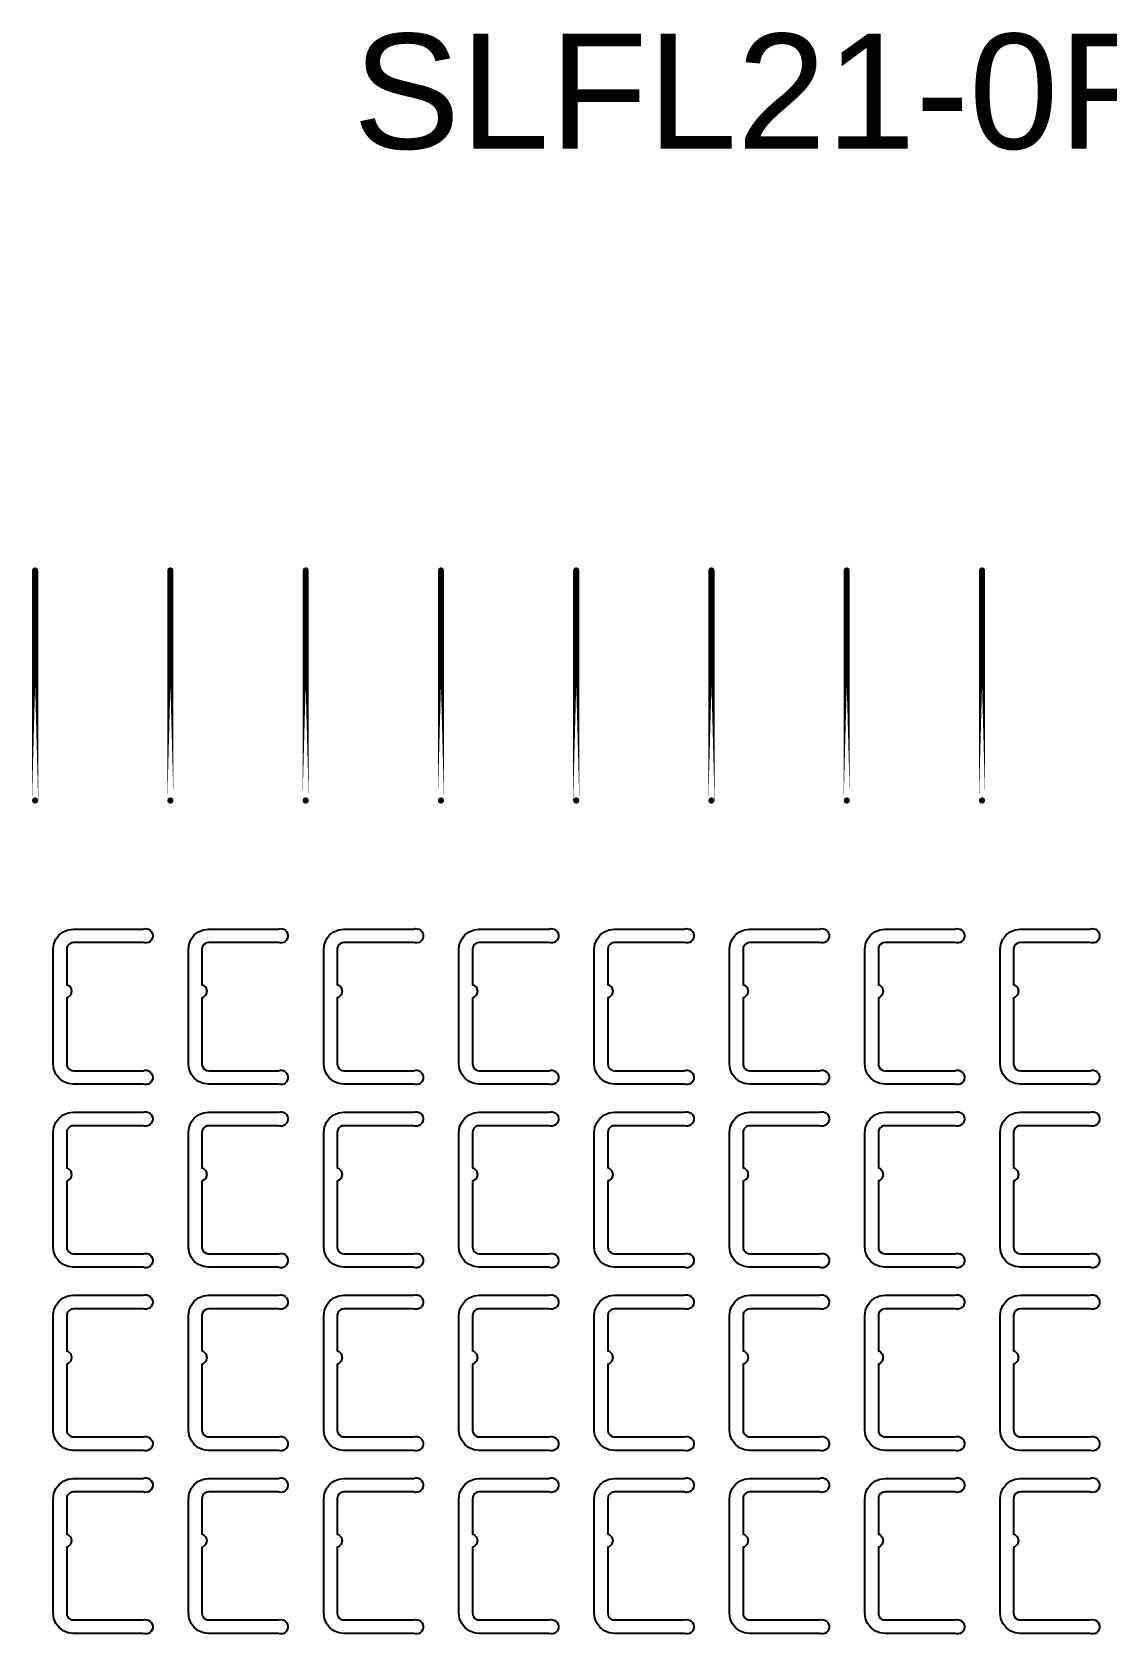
# Model space of a CAD drawing. Extents: x 11 to 212, y 11 to 212.
# Drawn here: x 93.51 to 107.54, y 161.53 to 182.42 of the extents above; entities that cross this region are included whole.
import ezdxf

# ---------------------------------------------------------------- set-up
doc = ezdxf.new("R2010")
doc.units = 0
doc.layers.get('0').update_dxf_attribs({"linetype": 'continuous'})
doc.layers.add('L4', color=7, linetype='continuous')
doc.styles.get("Standard").update_dxf_attribs({"font": 'ARIAL.TTF'})

# ---------------------------------------------------------------- blocks, each defined once
blk = doc.blocks.new('cutlineendpoint')
at = {"const_width": 0.04}
blk.add_lwpolyline([(-0.02, 0, 1), (0.02, 0, 1)], format="xyb", close=True, dxfattribs=at)

msp = doc.modelspace()

# ---------------------------------------------------------------- linework, layer by layer
at = {"layer": 'L4', "const_width": 0.08}
for points in [[(93.553, 172.4), (93.553, 175.4)], [(95.318, 172.4), (95.318, 175.4)], [(97.082, 172.4), (97.082, 175.4)], [(98.847, 172.4), (98.847, 175.4)], [(100.612, 172.4), (100.612, 175.4)], [(102.376, 172.4), (102.376, 175.4)], [(104.141, 172.4), (104.141, 175.4)], [(105.906, 172.4), (105.906, 175.4)]]:
    msp.add_lwpolyline(points, close=True, dxfattribs=at)
at = {"layer": 'L4'}
for points in [[(94.961, 168.876), (94.985, 168.882), (95.009, 168.881), (95.032, 168.874), (95.053, 168.862), (95.069, 168.845), (95.081, 168.824), (95.087, 168.8), (95.087, 168.776), (95.081, 168.753), (95.069, 168.732), (95.053, 168.715), (95.032, 168.702), (95.009, 168.695), (94.985, 168.695), (94.961, 168.7), (94.053, 168.7), (93.984, 168.709), (93.921, 168.735), (93.866, 168.778), (93.824, 168.832), (93.797, 168.896), (93.788, 168.965), (93.788, 170.459), (93.797, 170.527), (93.824, 170.591), (93.866, 170.646), (93.921, 170.688), (93.984, 170.715), (94.053, 170.724), (94.961, 170.724), (94.985, 170.729), (95.009, 170.728), (95.032, 170.721), (95.053, 170.709), (95.069, 170.692), (95.081, 170.671), (95.087, 170.647), (95.087, 170.623), (95.081, 170.6), (95.069, 170.579), (95.053, 170.562), (95.032, 170.549), (95.009, 170.542), (94.985, 170.542), (94.961, 170.547), (94.053, 170.547), (94.03, 170.544), (94.009, 170.535), (93.991, 170.521), (93.977, 170.503), (93.968, 170.482), (93.965, 170.459), (93.965, 169.998), (93.982, 169.993), (94.017, 169.959), (94.029, 169.912), (94.017, 169.865), (93.982, 169.83), (93.965, 169.826), (93.965, 168.965), (93.968, 168.942), (93.977, 168.921), (93.991, 168.902), (94.009, 168.888), (94.03, 168.879), (94.053, 168.876)], [(96.726, 168.876), (96.75, 168.882), (96.774, 168.881), (96.797, 168.874), (96.817, 168.862), (96.834, 168.845), (96.846, 168.824), (96.852, 168.8), (96.852, 168.776), (96.846, 168.753), (96.834, 168.732), (96.817, 168.715), (96.797, 168.702), (96.774, 168.695), (96.75, 168.695), (96.726, 168.7), (95.818, 168.7), (95.749, 168.709), (95.685, 168.735), (95.63, 168.778), (95.588, 168.832), (95.562, 168.896), (95.553, 168.965), (95.553, 170.459), (95.562, 170.527), (95.588, 170.591), (95.63, 170.646), (95.685, 170.688), (95.749, 170.715), (95.818, 170.724), (96.726, 170.724), (96.75, 170.729), (96.774, 170.728), (96.797, 170.721), (96.817, 170.709), (96.834, 170.692), (96.846, 170.671), (96.852, 170.647), (96.852, 170.623), (96.846, 170.6), (96.834, 170.579), (96.817, 170.562), (96.797, 170.549), (96.774, 170.542), (96.75, 170.542), (96.726, 170.547), (95.818, 170.547), (95.795, 170.544), (95.774, 170.535), (95.755, 170.521), (95.741, 170.503), (95.732, 170.482), (95.729, 170.459), (95.729, 169.998), (95.747, 169.993), (95.782, 169.959), (95.794, 169.912), (95.782, 169.865), (95.747, 169.83), (95.729, 169.826), (95.729, 168.965), (95.732, 168.942), (95.741, 168.921), (95.755, 168.902), (95.774, 168.888), (95.795, 168.879), (95.818, 168.876)], [(98.491, 168.876), (98.514, 168.882), (98.538, 168.881), (98.561, 168.874), (98.582, 168.862), (98.599, 168.845), (98.611, 168.824), (98.617, 168.8), (98.617, 168.776), (98.611, 168.753), (98.599, 168.732), (98.582, 168.715), (98.561, 168.702), (98.538, 168.695), (98.514, 168.695), (98.491, 168.7), (97.582, 168.7), (97.514, 168.709), (97.45, 168.735), (97.395, 168.778), (97.353, 168.832), (97.327, 168.896), (97.318, 168.965), (97.318, 170.459), (97.327, 170.527), (97.353, 170.591), (97.395, 170.646), (97.45, 170.688), (97.514, 170.715), (97.582, 170.724), (98.491, 170.724), (98.514, 170.729), (98.538, 170.728), (98.561, 170.721), (98.582, 170.709), (98.599, 170.692), (98.611, 170.671), (98.617, 170.647), (98.617, 170.623), (98.611, 170.6), (98.599, 170.579), (98.582, 170.562), (98.561, 170.549), (98.538, 170.542), (98.514, 170.542), (98.491, 170.547), (97.582, 170.547), (97.56, 170.544), (97.538, 170.535), (97.52, 170.521), (97.506, 170.503), (97.497, 170.482), (97.494, 170.459), (97.494, 169.998), (97.512, 169.993), (97.546, 169.959), (97.559, 169.912), (97.546, 169.865), (97.512, 169.83), (97.494, 169.826), (97.494, 168.965), (97.497, 168.942), (97.506, 168.921), (97.52, 168.902), (97.538, 168.888), (97.56, 168.879), (97.582, 168.876)], [(100.255, 168.876), (100.279, 168.882), (100.303, 168.881), (100.326, 168.874), (100.347, 168.862), (100.364, 168.845), (100.375, 168.824), (100.382, 168.8), (100.382, 168.776), (100.375, 168.753), (100.364, 168.732), (100.347, 168.715), (100.326, 168.702), (100.303, 168.695), (100.279, 168.695), (100.255, 168.7), (99.347, 168.7), (99.279, 168.709), (99.215, 168.735), (99.16, 168.778), (99.118, 168.832), (99.091, 168.896), (99.082, 168.965), (99.082, 170.459), (99.091, 170.527), (99.118, 170.591), (99.16, 170.646), (99.215, 170.688), (99.279, 170.715), (99.347, 170.724), (100.255, 170.724), (100.279, 170.729), (100.303, 170.728), (100.326, 170.721), (100.347, 170.709), (100.364, 170.692), (100.375, 170.671), (100.382, 170.647), (100.382, 170.623), (100.375, 170.6), (100.364, 170.579), (100.347, 170.562), (100.326, 170.549), (100.303, 170.542), (100.279, 170.542), (100.255, 170.547), (99.347, 170.547), (99.324, 170.544), (99.303, 170.535), (99.285, 170.521), (99.271, 170.503), (99.262, 170.482), (99.259, 170.459), (99.259, 169.998), (99.276, 169.993), (99.311, 169.959), (99.324, 169.912), (99.311, 169.865), (99.276, 169.83), (99.259, 169.826), (99.259, 168.965), (99.262, 168.942), (99.271, 168.921), (99.285, 168.902), (99.303, 168.888), (99.324, 168.879), (99.347, 168.876)], [(102.02, 168.876), (102.044, 168.882), (102.068, 168.881), (102.091, 168.874), (102.112, 168.862), (102.128, 168.845), (102.14, 168.824), (102.146, 168.8), (102.146, 168.776), (102.14, 168.753), (102.128, 168.732), (102.112, 168.715), (102.091, 168.702), (102.068, 168.695), (102.044, 168.695), (102.02, 168.7), (101.112, 168.7), (101.043, 168.709), (100.979, 168.735), (100.925, 168.778), (100.883, 168.832), (100.856, 168.896), (100.847, 168.965), (100.847, 170.459), (100.856, 170.527), (100.883, 170.591), (100.925, 170.646), (100.979, 170.688), (101.043, 170.715), (101.112, 170.724), (102.02, 170.724), (102.044, 170.729), (102.068, 170.728), (102.091, 170.721), (102.112, 170.709), (102.128, 170.692), (102.14, 170.671), (102.146, 170.647), (102.146, 170.623), (102.14, 170.6), (102.128, 170.579), (102.112, 170.562), (102.091, 170.549), (102.068, 170.542), (102.044, 170.542), (102.02, 170.547), (101.112, 170.547), (101.089, 170.544), (101.068, 170.535), (101.049, 170.521), (101.035, 170.503), (101.027, 170.482), (101.024, 170.459), (101.024, 169.998), (101.041, 169.993), (101.076, 169.959), (101.088, 169.912), (101.076, 169.865), (101.041, 169.83), (101.024, 169.826), (101.024, 168.965), (101.027, 168.942), (101.035, 168.921), (101.049, 168.902), (101.068, 168.888), (101.089, 168.879), (101.112, 168.876)], [(103.785, 168.876), (103.808, 168.882), (103.832, 168.881), (103.856, 168.874), (103.876, 168.862), (103.893, 168.845), (103.905, 168.824), (103.911, 168.8), (103.911, 168.776), (103.905, 168.753), (103.893, 168.732), (103.876, 168.715), (103.856, 168.702), (103.832, 168.695), (103.808, 168.695), (103.785, 168.7), (102.876, 168.7), (102.808, 168.709), (102.744, 168.735), (102.689, 168.778), (102.647, 168.832), (102.621, 168.896), (102.612, 168.965), (102.612, 170.459), (102.621, 170.527), (102.647, 170.591), (102.689, 170.646), (102.744, 170.688), (102.808, 170.715), (102.876, 170.724), (103.785, 170.724), (103.808, 170.729), (103.832, 170.728), (103.856, 170.721), (103.876, 170.709), (103.893, 170.692), (103.905, 170.671), (103.911, 170.647), (103.911, 170.623), (103.905, 170.6), (103.893, 170.579), (103.876, 170.562), (103.856, 170.549), (103.832, 170.542), (103.808, 170.542), (103.785, 170.547), (102.876, 170.547), (102.854, 170.544), (102.832, 170.535), (102.814, 170.521), (102.8, 170.503), (102.791, 170.482), (102.788, 170.459), (102.788, 169.998), (102.806, 169.993), (102.84, 169.959), (102.853, 169.912), (102.84, 169.865), (102.806, 169.83), (102.788, 169.826), (102.788, 168.965), (102.791, 168.942), (102.8, 168.921), (102.814, 168.902), (102.832, 168.888), (102.854, 168.879), (102.876, 168.876)], [(105.55, 168.876), (105.573, 168.882), (105.597, 168.881), (105.62, 168.874), (105.641, 168.862), (105.658, 168.845), (105.67, 168.824), (105.676, 168.8), (105.676, 168.776), (105.67, 168.753), (105.658, 168.732), (105.641, 168.715), (105.62, 168.702), (105.597, 168.695), (105.573, 168.695), (105.55, 168.7), (104.641, 168.7), (104.573, 168.709), (104.509, 168.735), (104.454, 168.778), (104.412, 168.832), (104.385, 168.896), (104.376, 168.965), (104.376, 170.459), (104.385, 170.527), (104.412, 170.591), (104.454, 170.646), (104.509, 170.688), (104.573, 170.715), (104.641, 170.724), (105.55, 170.724), (105.573, 170.729), (105.597, 170.728), (105.62, 170.721), (105.641, 170.709), (105.658, 170.692), (105.67, 170.671), (105.676, 170.647), (105.676, 170.623), (105.67, 170.6), (105.658, 170.579), (105.641, 170.562), (105.62, 170.549), (105.597, 170.542), (105.573, 170.542), (105.55, 170.547), (104.641, 170.547), (104.618, 170.544), (104.597, 170.535), (104.579, 170.521), (104.565, 170.503), (104.556, 170.482), (104.553, 170.459), (104.553, 169.998), (104.571, 169.993), (104.605, 169.959), (104.618, 169.912), (104.605, 169.865), (104.571, 169.83), (104.553, 169.826), (104.553, 168.965), (104.556, 168.942), (104.565, 168.921), (104.579, 168.902), (104.597, 168.888), (104.618, 168.879), (104.641, 168.876)], [(107.314, 168.876), (107.338, 168.882), (107.362, 168.881), (107.385, 168.874), (107.406, 168.862), (107.422, 168.845), (107.434, 168.824), (107.44, 168.8), (107.44, 168.776), (107.434, 168.753), (107.422, 168.732), (107.406, 168.715), (107.385, 168.702), (107.362, 168.695), (107.338, 168.695), (107.314, 168.7), (106.406, 168.7), (106.337, 168.709), (106.274, 168.735), (106.219, 168.778), (106.177, 168.832), (106.15, 168.896), (106.141, 168.965), (106.141, 170.459), (106.15, 170.527), (106.177, 170.591), (106.219, 170.646), (106.274, 170.688), (106.337, 170.715), (106.406, 170.724), (107.314, 170.724), (107.338, 170.729), (107.362, 170.728), (107.385, 170.721), (107.406, 170.709), (107.422, 170.692), (107.434, 170.671), (107.44, 170.647), (107.44, 170.623), (107.434, 170.6), (107.422, 170.579), (107.406, 170.562), (107.385, 170.549), (107.362, 170.542), (107.338, 170.542), (107.314, 170.547), (106.406, 170.547), (106.383, 170.544), (106.362, 170.535), (106.343, 170.521), (106.329, 170.503), (106.321, 170.482), (106.318, 170.459), (106.318, 169.998), (106.335, 169.993), (106.37, 169.959), (106.382, 169.912), (106.37, 169.865), (106.335, 169.83), (106.318, 169.826), (106.318, 168.965), (106.321, 168.942), (106.329, 168.921), (106.343, 168.902), (106.362, 168.888), (106.383, 168.879), (106.406, 168.876)], [(94.961, 166.488), (94.985, 166.494), (95.009, 166.493), (95.032, 166.486), (95.053, 166.474), (95.069, 166.456), (95.081, 166.435), (95.087, 166.412), (95.087, 166.388), (95.081, 166.365), (95.069, 166.344), (95.053, 166.326), (95.032, 166.314), (95.009, 166.307), (94.985, 166.306), (94.961, 166.312), (94.053, 166.312), (93.984, 166.321), (93.921, 166.347), (93.866, 166.389), (93.824, 166.444), (93.797, 166.508), (93.788, 166.576), (93.788, 168.071), (93.797, 168.139), (93.824, 168.203), (93.866, 168.258), (93.921, 168.3), (93.984, 168.326), (94.053, 168.335), (94.961, 168.335), (94.985, 168.341), (95.009, 168.34), (95.032, 168.333), (95.053, 168.321), (95.069, 168.303), (95.081, 168.282), (95.087, 168.259), (95.087, 168.235), (95.081, 168.212), (95.069, 168.191), (95.053, 168.173), (95.032, 168.161), (95.009, 168.154), (94.985, 168.153), (94.961, 168.159), (94.053, 168.159), (94.03, 168.156), (94.009, 168.147), (93.991, 168.133), (93.977, 168.115), (93.968, 168.093), (93.965, 168.071), (93.965, 167.61), (93.982, 167.605), (94.017, 167.571), (94.029, 167.524), (94.017, 167.476), (93.982, 167.442), (93.965, 167.437), (93.965, 166.576), (93.968, 166.554), (93.977, 166.532), (93.991, 166.514), (94.009, 166.5), (94.03, 166.491), (94.053, 166.488)], [(96.726, 166.488), (96.75, 166.494), (96.774, 166.493), (96.797, 166.486), (96.817, 166.474), (96.834, 166.456), (96.846, 166.435), (96.852, 166.412), (96.852, 166.388), (96.846, 166.365), (96.834, 166.344), (96.817, 166.326), (96.797, 166.314), (96.774, 166.307), (96.75, 166.306), (96.726, 166.312), (95.818, 166.312), (95.749, 166.321), (95.685, 166.347), (95.63, 166.389), (95.588, 166.444), (95.562, 166.508), (95.553, 166.576), (95.553, 168.071), (95.562, 168.139), (95.588, 168.203), (95.63, 168.258), (95.685, 168.3), (95.749, 168.326), (95.818, 168.335), (96.726, 168.335), (96.75, 168.341), (96.774, 168.34), (96.797, 168.333), (96.817, 168.321), (96.834, 168.303), (96.846, 168.282), (96.852, 168.259), (96.852, 168.235), (96.846, 168.212), (96.834, 168.191), (96.817, 168.173), (96.797, 168.161), (96.774, 168.154), (96.75, 168.153), (96.726, 168.159), (95.818, 168.159), (95.795, 168.156), (95.774, 168.147), (95.755, 168.133), (95.741, 168.115), (95.732, 168.093), (95.729, 168.071), (95.729, 167.61), (95.747, 167.605), (95.782, 167.571), (95.794, 167.524), (95.782, 167.476), (95.747, 167.442), (95.729, 167.437), (95.729, 166.576), (95.732, 166.554), (95.741, 166.532), (95.755, 166.514), (95.774, 166.5), (95.795, 166.491), (95.818, 166.488)], [(98.491, 166.488), (98.514, 166.494), (98.538, 166.493), (98.561, 166.486), (98.582, 166.474), (98.599, 166.456), (98.611, 166.435), (98.617, 166.412), (98.617, 166.388), (98.611, 166.365), (98.599, 166.344), (98.582, 166.326), (98.561, 166.314), (98.538, 166.307), (98.514, 166.306), (98.491, 166.312), (97.582, 166.312), (97.514, 166.321), (97.45, 166.347), (97.395, 166.389), (97.353, 166.444), (97.327, 166.508), (97.318, 166.576), (97.318, 168.071), (97.327, 168.139), (97.353, 168.203), (97.395, 168.258), (97.45, 168.3), (97.514, 168.326), (97.582, 168.335), (98.491, 168.335), (98.514, 168.341), (98.538, 168.34), (98.561, 168.333), (98.582, 168.321), (98.599, 168.303), (98.611, 168.282), (98.617, 168.259), (98.617, 168.235), (98.611, 168.212), (98.599, 168.191), (98.582, 168.173), (98.561, 168.161), (98.538, 168.154), (98.514, 168.153), (98.491, 168.159), (97.582, 168.159), (97.56, 168.156), (97.538, 168.147), (97.52, 168.133), (97.506, 168.115), (97.497, 168.093), (97.494, 168.071), (97.494, 167.61), (97.512, 167.605), (97.546, 167.571), (97.559, 167.524), (97.546, 167.476), (97.512, 167.442), (97.494, 167.437), (97.494, 166.576), (97.497, 166.554), (97.506, 166.532), (97.52, 166.514), (97.538, 166.5), (97.56, 166.491), (97.582, 166.488)], [(100.255, 166.488), (100.279, 166.494), (100.303, 166.493), (100.326, 166.486), (100.347, 166.474), (100.364, 166.456), (100.375, 166.435), (100.382, 166.412), (100.382, 166.388), (100.375, 166.365), (100.364, 166.344), (100.347, 166.326), (100.326, 166.314), (100.303, 166.307), (100.279, 166.306), (100.255, 166.312), (99.347, 166.312), (99.279, 166.321), (99.215, 166.347), (99.16, 166.389), (99.118, 166.444), (99.091, 166.508), (99.082, 166.576), (99.082, 168.071), (99.091, 168.139), (99.118, 168.203), (99.16, 168.258), (99.215, 168.3), (99.279, 168.326), (99.347, 168.335), (100.255, 168.335), (100.279, 168.341), (100.303, 168.34), (100.326, 168.333), (100.347, 168.321), (100.364, 168.303), (100.375, 168.282), (100.382, 168.259), (100.382, 168.235), (100.375, 168.212), (100.364, 168.191), (100.347, 168.173), (100.326, 168.161), (100.303, 168.154), (100.279, 168.153), (100.255, 168.159), (99.347, 168.159), (99.324, 168.156), (99.303, 168.147), (99.285, 168.133), (99.271, 168.115), (99.262, 168.093), (99.259, 168.071), (99.259, 167.61), (99.276, 167.605), (99.311, 167.571), (99.324, 167.524), (99.311, 167.476), (99.276, 167.442), (99.259, 167.437), (99.259, 166.576), (99.262, 166.554), (99.271, 166.532), (99.285, 166.514), (99.303, 166.5), (99.324, 166.491), (99.347, 166.488)], [(102.02, 166.488), (102.044, 166.494), (102.068, 166.493), (102.091, 166.486), (102.112, 166.474), (102.128, 166.456), (102.14, 166.435), (102.146, 166.412), (102.146, 166.388), (102.14, 166.365), (102.128, 166.344), (102.112, 166.326), (102.091, 166.314), (102.068, 166.307), (102.044, 166.306), (102.02, 166.312), (101.112, 166.312), (101.043, 166.321), (100.979, 166.347), (100.925, 166.389), (100.883, 166.444), (100.856, 166.508), (100.847, 166.576), (100.847, 168.071), (100.856, 168.139), (100.883, 168.203), (100.925, 168.258), (100.979, 168.3), (101.043, 168.326), (101.112, 168.335), (102.02, 168.335), (102.044, 168.341), (102.068, 168.34), (102.091, 168.333), (102.112, 168.321), (102.128, 168.303), (102.14, 168.282), (102.146, 168.259), (102.146, 168.235), (102.14, 168.212), (102.128, 168.191), (102.112, 168.173), (102.091, 168.161), (102.068, 168.154), (102.044, 168.153), (102.02, 168.159), (101.112, 168.159), (101.089, 168.156), (101.068, 168.147), (101.049, 168.133), (101.035, 168.115), (101.027, 168.093), (101.024, 168.071), (101.024, 167.61), (101.041, 167.605), (101.076, 167.571), (101.088, 167.524), (101.076, 167.476), (101.041, 167.442), (101.024, 167.437), (101.024, 166.576), (101.027, 166.554), (101.035, 166.532), (101.049, 166.514), (101.068, 166.5), (101.089, 166.491), (101.112, 166.488)], [(103.785, 166.488), (103.808, 166.494), (103.832, 166.493), (103.856, 166.486), (103.876, 166.474), (103.893, 166.456), (103.905, 166.435), (103.911, 166.412), (103.911, 166.388), (103.905, 166.365), (103.893, 166.344), (103.876, 166.326), (103.856, 166.314), (103.832, 166.307), (103.808, 166.306), (103.785, 166.312), (102.876, 166.312), (102.808, 166.321), (102.744, 166.347), (102.689, 166.389), (102.647, 166.444), (102.621, 166.508), (102.612, 166.576), (102.612, 168.071), (102.621, 168.139), (102.647, 168.203), (102.689, 168.258), (102.744, 168.3), (102.808, 168.326), (102.876, 168.335), (103.785, 168.335), (103.808, 168.341), (103.832, 168.34), (103.856, 168.333), (103.876, 168.321), (103.893, 168.303), (103.905, 168.282), (103.911, 168.259), (103.911, 168.235), (103.905, 168.212), (103.893, 168.191), (103.876, 168.173), (103.856, 168.161), (103.832, 168.154), (103.808, 168.153), (103.785, 168.159), (102.876, 168.159), (102.854, 168.156), (102.832, 168.147), (102.814, 168.133), (102.8, 168.115), (102.791, 168.093), (102.788, 168.071), (102.788, 167.61), (102.806, 167.605), (102.84, 167.571), (102.853, 167.524), (102.84, 167.476), (102.806, 167.442), (102.788, 167.437), (102.788, 166.576), (102.791, 166.554), (102.8, 166.532), (102.814, 166.514), (102.832, 166.5), (102.854, 166.491), (102.876, 166.488)], [(105.55, 166.488), (105.573, 166.494), (105.597, 166.493), (105.62, 166.486), (105.641, 166.474), (105.658, 166.456), (105.67, 166.435), (105.676, 166.412), (105.676, 166.388), (105.67, 166.365), (105.658, 166.344), (105.641, 166.326), (105.62, 166.314), (105.597, 166.307), (105.573, 166.306), (105.55, 166.312), (104.641, 166.312), (104.573, 166.321), (104.509, 166.347), (104.454, 166.389), (104.412, 166.444), (104.385, 166.508), (104.376, 166.576), (104.376, 168.071), (104.385, 168.139), (104.412, 168.203), (104.454, 168.258), (104.509, 168.3), (104.573, 168.326), (104.641, 168.335), (105.55, 168.335), (105.573, 168.341), (105.597, 168.34), (105.62, 168.333), (105.641, 168.321), (105.658, 168.303), (105.67, 168.282), (105.676, 168.259), (105.676, 168.235), (105.67, 168.212), (105.658, 168.191), (105.641, 168.173), (105.62, 168.161), (105.597, 168.154), (105.573, 168.153), (105.55, 168.159), (104.641, 168.159), (104.618, 168.156), (104.597, 168.147), (104.579, 168.133), (104.565, 168.115), (104.556, 168.093), (104.553, 168.071), (104.553, 167.61), (104.571, 167.605), (104.605, 167.571), (104.618, 167.524), (104.605, 167.476), (104.571, 167.442), (104.553, 167.437), (104.553, 166.576), (104.556, 166.554), (104.565, 166.532), (104.579, 166.514), (104.597, 166.5), (104.618, 166.491), (104.641, 166.488)], [(107.314, 166.488), (107.338, 166.494), (107.362, 166.493), (107.385, 166.486), (107.406, 166.474), (107.422, 166.456), (107.434, 166.435), (107.44, 166.412), (107.44, 166.388), (107.434, 166.365), (107.422, 166.344), (107.406, 166.326), (107.385, 166.314), (107.362, 166.307), (107.338, 166.306), (107.314, 166.312), (106.406, 166.312), (106.337, 166.321), (106.274, 166.347), (106.219, 166.389), (106.177, 166.444), (106.15, 166.508), (106.141, 166.576), (106.141, 168.071), (106.15, 168.139), (106.177, 168.203), (106.219, 168.258), (106.274, 168.3), (106.337, 168.326), (106.406, 168.335), (107.314, 168.335), (107.338, 168.341), (107.362, 168.34), (107.385, 168.333), (107.406, 168.321), (107.422, 168.303), (107.434, 168.282), (107.44, 168.259), (107.44, 168.235), (107.434, 168.212), (107.422, 168.191), (107.406, 168.173), (107.385, 168.161), (107.362, 168.154), (107.338, 168.153), (107.314, 168.159), (106.406, 168.159), (106.383, 168.156), (106.362, 168.147), (106.343, 168.133), (106.329, 168.115), (106.321, 168.093), (106.318, 168.071), (106.318, 167.61), (106.335, 167.605), (106.37, 167.571), (106.382, 167.524), (106.37, 167.476), (106.335, 167.442), (106.318, 167.437), (106.318, 166.576), (106.321, 166.554), (106.329, 166.532), (106.343, 166.514), (106.362, 166.5), (106.383, 166.491), (106.406, 166.488)], [(94.961, 164.1), (94.985, 164.105), (95.009, 164.105), (95.032, 164.098), (95.053, 164.085), (95.069, 164.068), (95.081, 164.047), (95.087, 164.024), (95.087, 164), (95.081, 163.976), (95.069, 163.955), (95.053, 163.938), (95.032, 163.926), (95.009, 163.919), (94.985, 163.918), (94.961, 163.924), (94.053, 163.924), (93.984, 163.933), (93.921, 163.959), (93.866, 164.001), (93.824, 164.056), (93.797, 164.12), (93.788, 164.188), (93.788, 165.682), (93.797, 165.751), (93.824, 165.815), (93.866, 165.87), (93.921, 165.912), (93.984, 165.938), (94.053, 165.947), (94.961, 165.947), (94.985, 165.952), (95.009, 165.952), (95.032, 165.945), (95.053, 165.932), (95.069, 165.915), (95.081, 165.894), (95.087, 165.871), (95.087, 165.847), (95.081, 165.823), (95.069, 165.802), (95.053, 165.785), (95.032, 165.773), (95.009, 165.766), (94.985, 165.765), (94.961, 165.771), (94.053, 165.771), (94.03, 165.768), (94.009, 165.759), (93.991, 165.745), (93.977, 165.726), (93.968, 165.705), (93.965, 165.682), (93.965, 165.222), (93.982, 165.217), (94.017, 165.182), (94.029, 165.135), (94.017, 165.088), (93.982, 165.054), (93.965, 165.049), (93.965, 164.188), (93.968, 164.165), (93.977, 164.144), (93.991, 164.126), (94.009, 164.112), (94.03, 164.103), (94.053, 164.1)], [(96.726, 164.1), (96.75, 164.105), (96.774, 164.105), (96.797, 164.098), (96.817, 164.085), (96.834, 164.068), (96.846, 164.047), (96.852, 164.024), (96.852, 164), (96.846, 163.976), (96.834, 163.955), (96.817, 163.938), (96.797, 163.926), (96.774, 163.919), (96.75, 163.918), (96.726, 163.924), (95.818, 163.924), (95.749, 163.933), (95.685, 163.959), (95.63, 164.001), (95.588, 164.056), (95.562, 164.12), (95.553, 164.188), (95.553, 165.682), (95.562, 165.751), (95.588, 165.815), (95.63, 165.87), (95.685, 165.912), (95.749, 165.938), (95.818, 165.947), (96.726, 165.947), (96.75, 165.952), (96.774, 165.952), (96.797, 165.945), (96.817, 165.932), (96.834, 165.915), (96.846, 165.894), (96.852, 165.871), (96.852, 165.847), (96.846, 165.823), (96.834, 165.802), (96.817, 165.785), (96.797, 165.773), (96.774, 165.766), (96.75, 165.765), (96.726, 165.771), (95.818, 165.771), (95.795, 165.768), (95.774, 165.759), (95.755, 165.745), (95.741, 165.726), (95.732, 165.705), (95.729, 165.682), (95.729, 165.222), (95.747, 165.217), (95.782, 165.182), (95.794, 165.135), (95.782, 165.088), (95.747, 165.054), (95.729, 165.049), (95.729, 164.188), (95.732, 164.165), (95.741, 164.144), (95.755, 164.126), (95.774, 164.112), (95.795, 164.103), (95.818, 164.1)], [(98.491, 164.1), (98.514, 164.105), (98.538, 164.105), (98.561, 164.098), (98.582, 164.085), (98.599, 164.068), (98.611, 164.047), (98.617, 164.024), (98.617, 164), (98.611, 163.976), (98.599, 163.955), (98.582, 163.938), (98.561, 163.926), (98.538, 163.919), (98.514, 163.918), (98.491, 163.924), (97.582, 163.924), (97.514, 163.933), (97.45, 163.959), (97.395, 164.001), (97.353, 164.056), (97.327, 164.12), (97.318, 164.188), (97.318, 165.682), (97.327, 165.751), (97.353, 165.815), (97.395, 165.87), (97.45, 165.912), (97.514, 165.938), (97.582, 165.947), (98.491, 165.947), (98.514, 165.952), (98.538, 165.952), (98.561, 165.945), (98.582, 165.932), (98.599, 165.915), (98.611, 165.894), (98.617, 165.871), (98.617, 165.847), (98.611, 165.823), (98.599, 165.802), (98.582, 165.785), (98.561, 165.773), (98.538, 165.766), (98.514, 165.765), (98.491, 165.771), (97.582, 165.771), (97.56, 165.768), (97.538, 165.759), (97.52, 165.745), (97.506, 165.726), (97.497, 165.705), (97.494, 165.682), (97.494, 165.222), (97.512, 165.217), (97.546, 165.182), (97.559, 165.135), (97.546, 165.088), (97.512, 165.054), (97.494, 165.049), (97.494, 164.188), (97.497, 164.165), (97.506, 164.144), (97.52, 164.126), (97.538, 164.112), (97.56, 164.103), (97.582, 164.1)], [(100.255, 164.1), (100.279, 164.105), (100.303, 164.105), (100.326, 164.098), (100.347, 164.085), (100.364, 164.068), (100.375, 164.047), (100.382, 164.024), (100.382, 164), (100.375, 163.976), (100.364, 163.955), (100.347, 163.938), (100.326, 163.926), (100.303, 163.919), (100.279, 163.918), (100.255, 163.924), (99.347, 163.924), (99.279, 163.933), (99.215, 163.959), (99.16, 164.001), (99.118, 164.056), (99.091, 164.12), (99.082, 164.188), (99.082, 165.682), (99.091, 165.751), (99.118, 165.815), (99.16, 165.87), (99.215, 165.912), (99.279, 165.938), (99.347, 165.947), (100.255, 165.947), (100.279, 165.952), (100.303, 165.952), (100.326, 165.945), (100.347, 165.932), (100.364, 165.915), (100.375, 165.894), (100.382, 165.871), (100.382, 165.847), (100.375, 165.823), (100.364, 165.802), (100.347, 165.785), (100.326, 165.773), (100.303, 165.766), (100.279, 165.765), (100.255, 165.771), (99.347, 165.771), (99.324, 165.768), (99.303, 165.759), (99.285, 165.745), (99.271, 165.726), (99.262, 165.705), (99.259, 165.682), (99.259, 165.222), (99.276, 165.217), (99.311, 165.182), (99.324, 165.135), (99.311, 165.088), (99.276, 165.054), (99.259, 165.049), (99.259, 164.188), (99.262, 164.165), (99.271, 164.144), (99.285, 164.126), (99.303, 164.112), (99.324, 164.103), (99.347, 164.1)], [(102.02, 164.1), (102.044, 164.105), (102.068, 164.105), (102.091, 164.098), (102.112, 164.085), (102.128, 164.068), (102.14, 164.047), (102.146, 164.024), (102.146, 164), (102.14, 163.976), (102.128, 163.955), (102.112, 163.938), (102.091, 163.926), (102.068, 163.919), (102.044, 163.918), (102.02, 163.924), (101.112, 163.924), (101.043, 163.933), (100.979, 163.959), (100.925, 164.001), (100.883, 164.056), (100.856, 164.12), (100.847, 164.188), (100.847, 165.682), (100.856, 165.751), (100.883, 165.815), (100.925, 165.87), (100.979, 165.912), (101.043, 165.938), (101.112, 165.947), (102.02, 165.947), (102.044, 165.952), (102.068, 165.952), (102.091, 165.945), (102.112, 165.932), (102.128, 165.915), (102.14, 165.894), (102.146, 165.871), (102.146, 165.847), (102.14, 165.823), (102.128, 165.802), (102.112, 165.785), (102.091, 165.773), (102.068, 165.766), (102.044, 165.765), (102.02, 165.771), (101.112, 165.771), (101.089, 165.768), (101.068, 165.759), (101.049, 165.745), (101.035, 165.726), (101.027, 165.705), (101.024, 165.682), (101.024, 165.222), (101.041, 165.217), (101.076, 165.182), (101.088, 165.135), (101.076, 165.088), (101.041, 165.054), (101.024, 165.049), (101.024, 164.188), (101.027, 164.165), (101.035, 164.144), (101.049, 164.126), (101.068, 164.112), (101.089, 164.103), (101.112, 164.1)], [(103.785, 164.1), (103.808, 164.105), (103.832, 164.105), (103.856, 164.098), (103.876, 164.085), (103.893, 164.068), (103.905, 164.047), (103.911, 164.024), (103.911, 164), (103.905, 163.976), (103.893, 163.955), (103.876, 163.938), (103.856, 163.926), (103.832, 163.919), (103.808, 163.918), (103.785, 163.924), (102.876, 163.924), (102.808, 163.933), (102.744, 163.959), (102.689, 164.001), (102.647, 164.056), (102.621, 164.12), (102.612, 164.188), (102.612, 165.682), (102.621, 165.751), (102.647, 165.815), (102.689, 165.87), (102.744, 165.912), (102.808, 165.938), (102.876, 165.947), (103.785, 165.947), (103.808, 165.952), (103.832, 165.952), (103.856, 165.945), (103.876, 165.932), (103.893, 165.915), (103.905, 165.894), (103.911, 165.871), (103.911, 165.847), (103.905, 165.823), (103.893, 165.802), (103.876, 165.785), (103.856, 165.773), (103.832, 165.766), (103.808, 165.765), (103.785, 165.771), (102.876, 165.771), (102.854, 165.768), (102.832, 165.759), (102.814, 165.745), (102.8, 165.726), (102.791, 165.705), (102.788, 165.682), (102.788, 165.222), (102.806, 165.217), (102.84, 165.182), (102.853, 165.135), (102.84, 165.088), (102.806, 165.054), (102.788, 165.049), (102.788, 164.188), (102.791, 164.165), (102.8, 164.144), (102.814, 164.126), (102.832, 164.112), (102.854, 164.103), (102.876, 164.1)], [(105.55, 164.1), (105.573, 164.105), (105.597, 164.105), (105.62, 164.098), (105.641, 164.085), (105.658, 164.068), (105.67, 164.047), (105.676, 164.024), (105.676, 164), (105.67, 163.976), (105.658, 163.955), (105.641, 163.938), (105.62, 163.926), (105.597, 163.919), (105.573, 163.918), (105.55, 163.924), (104.641, 163.924), (104.573, 163.933), (104.509, 163.959), (104.454, 164.001), (104.412, 164.056), (104.385, 164.12), (104.376, 164.188), (104.376, 165.682), (104.385, 165.751), (104.412, 165.815), (104.454, 165.87), (104.509, 165.912), (104.573, 165.938), (104.641, 165.947), (105.55, 165.947), (105.573, 165.952), (105.597, 165.952), (105.62, 165.945), (105.641, 165.932), (105.658, 165.915), (105.67, 165.894), (105.676, 165.871), (105.676, 165.847), (105.67, 165.823), (105.658, 165.802), (105.641, 165.785), (105.62, 165.773), (105.597, 165.766), (105.573, 165.765), (105.55, 165.771), (104.641, 165.771), (104.618, 165.768), (104.597, 165.759), (104.579, 165.745), (104.565, 165.726), (104.556, 165.705), (104.553, 165.682), (104.553, 165.222), (104.571, 165.217), (104.605, 165.182), (104.618, 165.135), (104.605, 165.088), (104.571, 165.054), (104.553, 165.049), (104.553, 164.188), (104.556, 164.165), (104.565, 164.144), (104.579, 164.126), (104.597, 164.112), (104.618, 164.103), (104.641, 164.1)], [(107.314, 164.1), (107.338, 164.105), (107.362, 164.105), (107.385, 164.098), (107.406, 164.085), (107.422, 164.068), (107.434, 164.047), (107.44, 164.024), (107.44, 164), (107.434, 163.976), (107.422, 163.955), (107.406, 163.938), (107.385, 163.926), (107.362, 163.919), (107.338, 163.918), (107.314, 163.924), (106.406, 163.924), (106.337, 163.933), (106.274, 163.959), (106.219, 164.001), (106.177, 164.056), (106.15, 164.12), (106.141, 164.188), (106.141, 165.682), (106.15, 165.751), (106.177, 165.815), (106.219, 165.87), (106.274, 165.912), (106.337, 165.938), (106.406, 165.947), (107.314, 165.947), (107.338, 165.952), (107.362, 165.952), (107.385, 165.945), (107.406, 165.932), (107.422, 165.915), (107.434, 165.894), (107.44, 165.871), (107.44, 165.847), (107.434, 165.823), (107.422, 165.802), (107.406, 165.785), (107.385, 165.773), (107.362, 165.766), (107.338, 165.765), (107.314, 165.771), (106.406, 165.771), (106.383, 165.768), (106.362, 165.759), (106.343, 165.745), (106.329, 165.726), (106.321, 165.705), (106.318, 165.682), (106.318, 165.222), (106.335, 165.217), (106.37, 165.182), (106.382, 165.135), (106.37, 165.088), (106.335, 165.054), (106.318, 165.049), (106.318, 164.188), (106.321, 164.165), (106.329, 164.144), (106.343, 164.126), (106.362, 164.112), (106.383, 164.103), (106.406, 164.1)], [(94.961, 161.712), (94.985, 161.717), (95.009, 161.716), (95.032, 161.71), (95.053, 161.697), (95.069, 161.68), (95.081, 161.659), (95.087, 161.636), (95.087, 161.611), (95.081, 161.588), (95.069, 161.567), (95.053, 161.55), (95.032, 161.537), (95.009, 161.531), (94.985, 161.53), (94.961, 161.535), (94.053, 161.535), (93.984, 161.544), (93.921, 161.571), (93.866, 161.613), (93.824, 161.668), (93.797, 161.731), (93.788, 161.8), (93.788, 163.294), (93.797, 163.363), (93.824, 163.426), (93.866, 163.481), (93.921, 163.523), (93.984, 163.55), (94.053, 163.559), (94.961, 163.559), (94.985, 163.564), (95.009, 163.564), (95.032, 163.557), (95.053, 163.544), (95.069, 163.527), (95.081, 163.506), (95.087, 163.483), (95.087, 163.459), (95.081, 163.435), (95.069, 163.414), (95.053, 163.397), (95.032, 163.384), (95.009, 163.378), (94.985, 163.377), (94.961, 163.382), (94.053, 163.382), (94.03, 163.379), (94.009, 163.371), (93.991, 163.357), (93.977, 163.338), (93.968, 163.317), (93.965, 163.294), (93.965, 162.833), (93.982, 162.829), (94.017, 162.794), (94.029, 162.747), (94.017, 162.7), (93.982, 162.666), (93.965, 162.661), (93.965, 161.8), (93.968, 161.777), (93.977, 161.756), (93.991, 161.738), (94.009, 161.724), (94.03, 161.715), (94.053, 161.712)], [(96.726, 161.712), (96.75, 161.717), (96.774, 161.716), (96.797, 161.71), (96.817, 161.697), (96.834, 161.68), (96.846, 161.659), (96.852, 161.636), (96.852, 161.611), (96.846, 161.588), (96.834, 161.567), (96.817, 161.55), (96.797, 161.537), (96.774, 161.531), (96.75, 161.53), (96.726, 161.535), (95.818, 161.535), (95.749, 161.544), (95.685, 161.571), (95.63, 161.613), (95.588, 161.668), (95.562, 161.731), (95.553, 161.8), (95.553, 163.294), (95.562, 163.363), (95.588, 163.426), (95.63, 163.481), (95.685, 163.523), (95.749, 163.55), (95.818, 163.559), (96.726, 163.559), (96.75, 163.564), (96.774, 163.564), (96.797, 163.557), (96.817, 163.544), (96.834, 163.527), (96.846, 163.506), (96.852, 163.483), (96.852, 163.459), (96.846, 163.435), (96.834, 163.414), (96.817, 163.397), (96.797, 163.384), (96.774, 163.378), (96.75, 163.377), (96.726, 163.382), (95.818, 163.382), (95.795, 163.379), (95.774, 163.371), (95.755, 163.357), (95.741, 163.338), (95.732, 163.317), (95.729, 163.294), (95.729, 162.833), (95.747, 162.829), (95.782, 162.794), (95.794, 162.747), (95.782, 162.7), (95.747, 162.666), (95.729, 162.661), (95.729, 161.8), (95.732, 161.777), (95.741, 161.756), (95.755, 161.738), (95.774, 161.724), (95.795, 161.715), (95.818, 161.712)], [(98.491, 161.712), (98.514, 161.717), (98.538, 161.716), (98.561, 161.71), (98.582, 161.697), (98.599, 161.68), (98.611, 161.659), (98.617, 161.636), (98.617, 161.611), (98.611, 161.588), (98.599, 161.567), (98.582, 161.55), (98.561, 161.537), (98.538, 161.531), (98.514, 161.53), (98.491, 161.535), (97.582, 161.535), (97.514, 161.544), (97.45, 161.571), (97.395, 161.613), (97.353, 161.668), (97.327, 161.731), (97.318, 161.8), (97.318, 163.294), (97.327, 163.363), (97.353, 163.426), (97.395, 163.481), (97.45, 163.523), (97.514, 163.55), (97.582, 163.559), (98.491, 163.559), (98.514, 163.564), (98.538, 163.564), (98.561, 163.557), (98.582, 163.544), (98.599, 163.527), (98.611, 163.506), (98.617, 163.483), (98.617, 163.459), (98.611, 163.435), (98.599, 163.414), (98.582, 163.397), (98.561, 163.384), (98.538, 163.378), (98.514, 163.377), (98.491, 163.382), (97.582, 163.382), (97.56, 163.379), (97.538, 163.371), (97.52, 163.357), (97.506, 163.338), (97.497, 163.317), (97.494, 163.294), (97.494, 162.833), (97.512, 162.829), (97.546, 162.794), (97.559, 162.747), (97.546, 162.7), (97.512, 162.666), (97.494, 162.661), (97.494, 161.8), (97.497, 161.777), (97.506, 161.756), (97.52, 161.738), (97.538, 161.724), (97.56, 161.715), (97.582, 161.712)], [(100.255, 161.712), (100.279, 161.717), (100.303, 161.716), (100.326, 161.71), (100.347, 161.697), (100.364, 161.68), (100.375, 161.659), (100.382, 161.636), (100.382, 161.611), (100.375, 161.588), (100.364, 161.567), (100.347, 161.55), (100.326, 161.537), (100.303, 161.531), (100.279, 161.53), (100.255, 161.535), (99.347, 161.535), (99.279, 161.544), (99.215, 161.571), (99.16, 161.613), (99.118, 161.668), (99.091, 161.731), (99.082, 161.8), (99.082, 163.294), (99.091, 163.363), (99.118, 163.426), (99.16, 163.481), (99.215, 163.523), (99.279, 163.55), (99.347, 163.559), (100.255, 163.559), (100.279, 163.564), (100.303, 163.564), (100.326, 163.557), (100.347, 163.544), (100.364, 163.527), (100.375, 163.506), (100.382, 163.483), (100.382, 163.459), (100.375, 163.435), (100.364, 163.414), (100.347, 163.397), (100.326, 163.384), (100.303, 163.378), (100.279, 163.377), (100.255, 163.382), (99.347, 163.382), (99.324, 163.379), (99.303, 163.371), (99.285, 163.357), (99.271, 163.338), (99.262, 163.317), (99.259, 163.294), (99.259, 162.833), (99.276, 162.829), (99.311, 162.794), (99.324, 162.747), (99.311, 162.7), (99.276, 162.666), (99.259, 162.661), (99.259, 161.8), (99.262, 161.777), (99.271, 161.756), (99.285, 161.738), (99.303, 161.724), (99.324, 161.715), (99.347, 161.712)], [(102.02, 161.712), (102.044, 161.717), (102.068, 161.716), (102.091, 161.71), (102.112, 161.697), (102.128, 161.68), (102.14, 161.659), (102.146, 161.636), (102.146, 161.611), (102.14, 161.588), (102.128, 161.567), (102.112, 161.55), (102.091, 161.537), (102.068, 161.531), (102.044, 161.53), (102.02, 161.535), (101.112, 161.535), (101.043, 161.544), (100.979, 161.571), (100.925, 161.613), (100.883, 161.668), (100.856, 161.731), (100.847, 161.8), (100.847, 163.294), (100.856, 163.363), (100.883, 163.426), (100.925, 163.481), (100.979, 163.523), (101.043, 163.55), (101.112, 163.559), (102.02, 163.559), (102.044, 163.564), (102.068, 163.564), (102.091, 163.557), (102.112, 163.544), (102.128, 163.527), (102.14, 163.506), (102.146, 163.483), (102.146, 163.459), (102.14, 163.435), (102.128, 163.414), (102.112, 163.397), (102.091, 163.384), (102.068, 163.378), (102.044, 163.377), (102.02, 163.382), (101.112, 163.382), (101.089, 163.379), (101.068, 163.371), (101.049, 163.357), (101.035, 163.338), (101.027, 163.317), (101.024, 163.294), (101.024, 162.833), (101.041, 162.829), (101.076, 162.794), (101.088, 162.747), (101.076, 162.7), (101.041, 162.666), (101.024, 162.661), (101.024, 161.8), (101.027, 161.777), (101.035, 161.756), (101.049, 161.738), (101.068, 161.724), (101.089, 161.715), (101.112, 161.712)], [(103.785, 161.712), (103.808, 161.717), (103.832, 161.716), (103.856, 161.71), (103.876, 161.697), (103.893, 161.68), (103.905, 161.659), (103.911, 161.636), (103.911, 161.611), (103.905, 161.588), (103.893, 161.567), (103.876, 161.55), (103.856, 161.537), (103.832, 161.531), (103.808, 161.53), (103.785, 161.535), (102.876, 161.535), (102.808, 161.544), (102.744, 161.571), (102.689, 161.613), (102.647, 161.668), (102.621, 161.731), (102.612, 161.8), (102.612, 163.294), (102.621, 163.363), (102.647, 163.426), (102.689, 163.481), (102.744, 163.523), (102.808, 163.55), (102.876, 163.559), (103.785, 163.559), (103.808, 163.564), (103.832, 163.564), (103.856, 163.557), (103.876, 163.544), (103.893, 163.527), (103.905, 163.506), (103.911, 163.483), (103.911, 163.459), (103.905, 163.435), (103.893, 163.414), (103.876, 163.397), (103.856, 163.384), (103.832, 163.378), (103.808, 163.377), (103.785, 163.382), (102.876, 163.382), (102.854, 163.379), (102.832, 163.371), (102.814, 163.357), (102.8, 163.338), (102.791, 163.317), (102.788, 163.294), (102.788, 162.833), (102.806, 162.829), (102.84, 162.794), (102.853, 162.747), (102.84, 162.7), (102.806, 162.666), (102.788, 162.661), (102.788, 161.8), (102.791, 161.777), (102.8, 161.756), (102.814, 161.738), (102.832, 161.724), (102.854, 161.715), (102.876, 161.712)], [(105.55, 161.712), (105.573, 161.717), (105.597, 161.716), (105.62, 161.71), (105.641, 161.697), (105.658, 161.68), (105.67, 161.659), (105.676, 161.636), (105.676, 161.611), (105.67, 161.588), (105.658, 161.567), (105.641, 161.55), (105.62, 161.537), (105.597, 161.531), (105.573, 161.53), (105.55, 161.535), (104.641, 161.535), (104.573, 161.544), (104.509, 161.571), (104.454, 161.613), (104.412, 161.668), (104.385, 161.731), (104.376, 161.8), (104.376, 163.294), (104.385, 163.363), (104.412, 163.426), (104.454, 163.481), (104.509, 163.523), (104.573, 163.55), (104.641, 163.559), (105.55, 163.559), (105.573, 163.564), (105.597, 163.564), (105.62, 163.557), (105.641, 163.544), (105.658, 163.527), (105.67, 163.506), (105.676, 163.483), (105.676, 163.459), (105.67, 163.435), (105.658, 163.414), (105.641, 163.397), (105.62, 163.384), (105.597, 163.378), (105.573, 163.377), (105.55, 163.382), (104.641, 163.382), (104.618, 163.379), (104.597, 163.371), (104.579, 163.357), (104.565, 163.338), (104.556, 163.317), (104.553, 163.294), (104.553, 162.833), (104.571, 162.829), (104.605, 162.794), (104.618, 162.747), (104.605, 162.7), (104.571, 162.666), (104.553, 162.661), (104.553, 161.8), (104.556, 161.777), (104.565, 161.756), (104.579, 161.738), (104.597, 161.724), (104.618, 161.715), (104.641, 161.712)], [(107.314, 161.712), (107.338, 161.717), (107.362, 161.716), (107.385, 161.71), (107.406, 161.697), (107.422, 161.68), (107.434, 161.659), (107.44, 161.636), (107.44, 161.611), (107.434, 161.588), (107.422, 161.567), (107.406, 161.55), (107.385, 161.537), (107.362, 161.531), (107.338, 161.53), (107.314, 161.535), (106.406, 161.535), (106.337, 161.544), (106.274, 161.571), (106.219, 161.613), (106.177, 161.668), (106.15, 161.731), (106.141, 161.8), (106.141, 163.294), (106.15, 163.363), (106.177, 163.426), (106.219, 163.481), (106.274, 163.523), (106.337, 163.55), (106.406, 163.559), (107.314, 163.559), (107.338, 163.564), (107.362, 163.564), (107.385, 163.557), (107.406, 163.544), (107.422, 163.527), (107.434, 163.506), (107.44, 163.483), (107.44, 163.459), (107.434, 163.435), (107.422, 163.414), (107.406, 163.397), (107.385, 163.384), (107.362, 163.378), (107.338, 163.377), (107.314, 163.382), (106.406, 163.382), (106.383, 163.379), (106.362, 163.371), (106.343, 163.357), (106.329, 163.338), (106.321, 163.317), (106.318, 163.294), (106.318, 162.833), (106.335, 162.829), (106.37, 162.794), (106.382, 162.747), (106.37, 162.7), (106.335, 162.666), (106.318, 162.661), (106.318, 161.8), (106.321, 161.777), (106.329, 161.756), (106.343, 161.738), (106.362, 161.724), (106.383, 161.715), (106.406, 161.712)]]:
    msp.add_lwpolyline(points, close=True, dxfattribs=at)

# ---------------------------------------------------------------- block references
for p in [(93.553, 175.4), (95.318, 175.4), (97.082, 175.4), (98.847, 175.4), (100.612, 175.4), (102.376, 175.4), (104.141, 175.4), (105.906, 175.4), (93.553, 172.4), (95.318, 172.4), (97.082, 172.4), (98.847, 172.4), (100.612, 172.4), (102.376, 172.4), (104.141, 172.4), (105.906, 172.4)]:
    msp.add_blockref('cutlineendpoint', p, dxfattribs=at)

# ---------------------------------------------------------------- texts
msp.add_text('SLFL21-0R900G-01-1-L4', height=1.5, dxfattribs=at).set_placement((97.7, 180.9))

doc.saveas('drawing.dxf')
